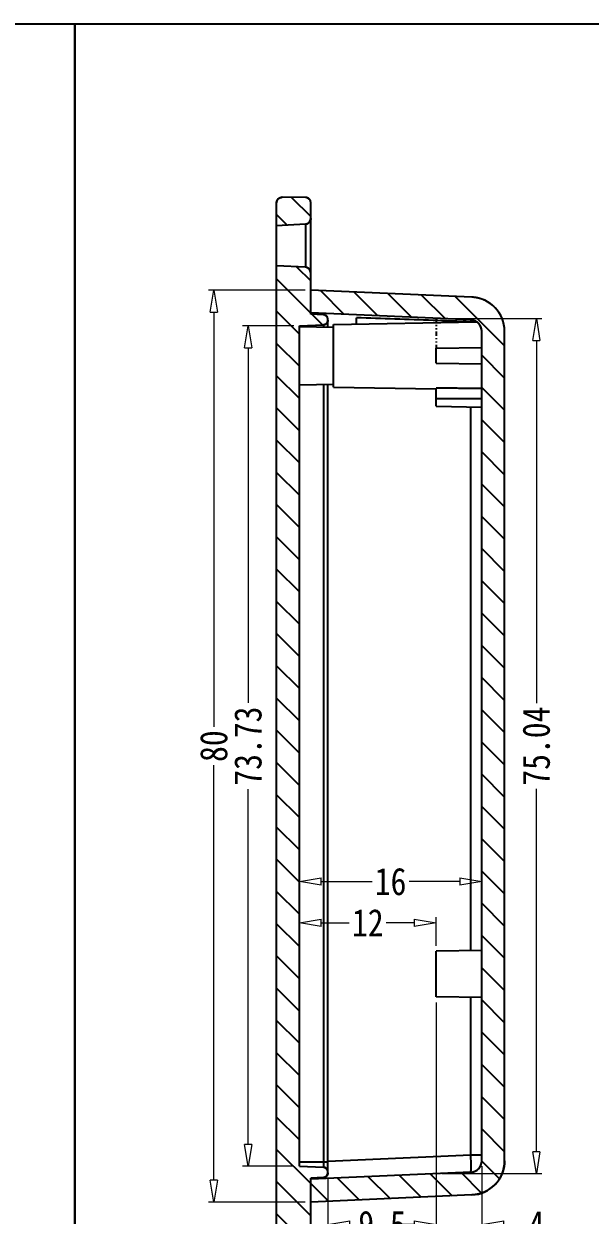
# Model space of a CAD drawing. Header units: millimetres. Extents: x 1786 to 6157, y -3574 to -1928.
# Drawn here: x 5928 to 5977.6, y -3364.9 to -3260.3 of the extents above; entities that cross this region are included whole.
import ezdxf

# ---------------------------------------------------------------- set-up
doc = ezdxf.new("R2010")
doc.units = ezdxf.units.MM
doc.linetypes.add('DIVIDE', pattern=[31.75, 12.7, -6.35, 0, -6.35, 0, -6.35])
doc.layers.add('dim', color=3, linetype='Continuous', lineweight=9)
doc.styles.add('FFS', font='SIMFANG.TTF', dxfattribs={"width": 0.85})
doc.dimstyles.new('YanXiu', dxfattribs={"dimtxt": 2.5, "dimasz": 2.2, "dimexe": 1, "dimexo": 0.6, "dimgap": 0.66, "dimtad": 0, "dimzin": 9, "dimdsep": 46, "dimtxsty": 'FFS', "dimblk": 'CLOSEDBLANK', "dimcen": 0, "dimclrd": 256, "dimclre": 131, "dimclrt": 42, "dimazin": 0, "dimtfac": 1, "dimtofl": 0, "dimtmove": 0, "dimatfit": 3, "dimldrblk": 'CLOSEDBLANK', "dimfxl": 0, "dimlwd": 5, "dimlwe": 5, "dimarcsym": 0})
pattern_1 = [(135, (501.9926, -442.396), (-1.4142136, -1.4142136), [])]

# ---------------------------------------------------------------- blocks, each defined once
blk = doc.blocks.new('_ClosedBlank')
at = {"color": 0, "linetype": 'ByBlock', "lineweight": -2}
for p, q in [((-1, 0.167), (0, 0)), ((-1, 0.167), (-1, -0.167)), ((0, 0), (-1, -0.167))]:
    blk.add_line(p, q, dxfattribs=at)
blk = doc.blocks.new('*D110')
at = {"layer": 'Defpoints', "color": 0}
for p in [(5727.98, -3286.84), (5723.48, -3360.57), (5727.98, -3360.57)]:
    blk.add_point(p, dxfattribs=at)
at = {"layer": 'dim', "color": 131, "lineweight": 5}
for p, q in [((5727.5, -3286.84), (5723, -3286.84)), ((5727.5, -3360.57), (5723, -3360.57))]:
    blk.add_line(p, q, dxfattribs=at)
at = {"layer": 'dim', "lineweight": 5}
for p, q in [((5723.48, -3288.76), (5723.48, -3319.92)), ((5723.48, -3358.65), (5723.48, -3327.49))]:
    blk.add_line(p, q, dxfattribs=at)
at = {"layer": 'dim', "lineweight": 5, "xscale": 1.92, "yscale": 1.92, "zscale": 1.92}
for p, rotation in [((5723.48, -3286.84), 90), ((5723.48, -3360.57), 270)]:
    blk.add_blockref('_ClosedBlank', p, dxfattribs=dict(at, rotation=rotation))
at = {"layer": 'dim', "color": 42, "insert": (5723.48, -3323.71), "char_height": 2.4, "attachment_point": 5, "rotation": 90, "style": 'FFS'}
blk.add_mtext('73.73', dxfattribs=at)
blk = doc.blocks.new('*D111')
at = {"layer": 'Defpoints', "color": 0}
for p in [(5728.98, -3283.71), (5720.48, -3363.71), (5728.98, -3363.71)]:
    blk.add_point(p, dxfattribs=at)
at = {"layer": 'dim', "color": 131, "lineweight": 5}
for p, q in [((5728.5, -3283.71), (5720, -3283.71)), ((5728.5, -3363.71), (5720, -3363.71))]:
    blk.add_line(p, q, dxfattribs=at)
at = {"layer": 'dim', "lineweight": 5}
for p, q in [((5720.48, -3285.63), (5720.48, -3322.02)), ((5720.48, -3361.79), (5720.48, -3325.39))]:
    blk.add_line(p, q, dxfattribs=at)
at = {"layer": 'dim', "lineweight": 5, "xscale": 1.92, "yscale": 1.92, "zscale": 1.92}
for p, rotation in [((5720.48, -3283.71), 90), ((5720.48, -3363.71), 270)]:
    blk.add_blockref('_ClosedBlank', p, dxfattribs=dict(at, rotation=rotation))
at = {"layer": 'dim', "color": 42, "insert": (5720.48, -3323.71), "char_height": 2.4, "attachment_point": 5, "rotation": 90, "style": 'FFS'}
blk.add_mtext('80', dxfattribs=at)
blk = doc.blocks.new('*D112')
at = {"layer": 'Defpoints', "color": 0}
for p in [(5727.98, -3339.2), (5727.98, -3340.47, 0), (5739.98, -3341.71, 0)]:
    blk.add_point(p, dxfattribs=at)
at = {"layer": 'dim', "color": 131, "lineweight": 5}
for p, q in [((5727.98, -3339.99), (5727.98, -3338.72)), ((5739.98, -3341.23), (5739.98, -3338.72))]:
    blk.add_line(p, q, dxfattribs=at)
at = {"layer": 'dim', "lineweight": 5}
for p, q in [((5729.9, -3339.2), (5732.36, -3339.2)), ((5738.06, -3339.2), (5735.6, -3339.2))]:
    blk.add_line(p, q, dxfattribs=at)
at = {"layer": 'dim', "lineweight": 5, "xscale": 1.92, "yscale": 1.92, "zscale": 1.92, "rotation": 180}
blk.add_blockref('_ClosedBlank', (5727.98, -3339.2), dxfattribs=at)
at = {"layer": 'dim', "lineweight": 5, "xscale": 1.92, "yscale": 1.92, "zscale": 1.92}
blk.add_blockref('_ClosedBlank', (5739.98, -3339.2), dxfattribs=at)
at = {"layer": 'dim', "color": 42, "insert": (5733.98, -3339.2), "char_height": 2.4, "attachment_point": 5, "style": 'FFS'}
blk.add_mtext('12', dxfattribs=at)
blk = doc.blocks.new('*D113')
at = {"layer": 'Defpoints', "color": 0}
for p in [(5727.98, -3335.6), (5727.98, -3337.64, 0), (5743.98, -3339.5, 0)]:
    blk.add_point(p, dxfattribs=at)
at = {"layer": 'dim', "color": 131, "lineweight": 5}
for p, q in [((5727.98, -3337.16), (5727.98, -3335.12)), ((5743.98, -3339.02), (5743.98, -3335.12))]:
    blk.add_line(p, q, dxfattribs=at)
at = {"layer": 'dim', "lineweight": 5}
for p, q in [((5729.9, -3335.6), (5734.36, -3335.6)), ((5742.06, -3335.6), (5737.6, -3335.6))]:
    blk.add_line(p, q, dxfattribs=at)
at = {"layer": 'dim', "lineweight": 5, "xscale": 1.92, "yscale": 1.92, "zscale": 1.92, "rotation": 180}
blk.add_blockref('_ClosedBlank', (5727.98, -3335.6), dxfattribs=at)
at = {"layer": 'dim', "lineweight": 5, "xscale": 1.92, "yscale": 1.92, "zscale": 1.92}
blk.add_blockref('_ClosedBlank', (5743.98, -3335.6), dxfattribs=at)
at = {"layer": 'dim', "color": 42, "insert": (5735.98, -3335.6), "char_height": 2.4, "attachment_point": 5, "style": 'FFS'}
blk.add_mtext('16', dxfattribs=at)
blk = doc.blocks.new('*D114')
at = {"layer": 'Defpoints', "color": 0}
for p in [(5739.98, -3345.71), (5743.98, -3360.09), (5739.98, -3365.69)]:
    blk.add_point(p, dxfattribs=at)
at = {"layer": 'dim', "color": 131, "lineweight": 5}
for p, q in [((5739.98, -3346.19), (5739.98, -3366.17)), ((5743.98, -3360.57), (5743.98, -3366.17))]:
    blk.add_line(p, q, dxfattribs=at)
at = {"layer": 'dim', "lineweight": 5}
for p, q in [((5738.06, -3365.69), (5736.14, -3365.69)), ((5745.9, -3365.69), (5747.82, -3365.69))]:
    blk.add_line(p, q, dxfattribs=at)
at = {"layer": 'dim', "lineweight": 5, "xscale": 1.92, "yscale": 1.92, "zscale": 1.92}
blk.add_blockref('_ClosedBlank', (5739.98, -3365.69), dxfattribs=at)
at = {"layer": 'dim', "lineweight": 5, "xscale": 1.92, "yscale": 1.92, "zscale": 1.92, "rotation": 180}
blk.add_blockref('_ClosedBlank', (5743.98, -3365.69), dxfattribs=at)
at = {"layer": 'dim', "color": 42, "insert": (5748.77, -3365.69), "char_height": 2.4, "attachment_point": 5, "style": 'FFS'}
blk.add_mtext('4', dxfattribs=at)
blk = doc.blocks.new('*D115')
at = {"layer": 'Defpoints', "color": 0}
for p in [(5739.98, -3286.19), (5748.76, -3286.19), (5739.98, -3361.22)]:
    blk.add_point(p, dxfattribs=at)
at = {"layer": 'dim', "color": 131, "lineweight": 5}
for p, q in [((5740.46, -3286.19), (5749.24, -3286.19)), ((5740.46, -3361.22), (5749.24, -3361.22))]:
    blk.add_line(p, q, dxfattribs=at)
at = {"layer": 'dim', "lineweight": 5}
for p, q in [((5748.76, -3288.11), (5748.76, -3319.95)), ((5748.76, -3359.3), (5748.76, -3327.47))]:
    blk.add_line(p, q, dxfattribs=at)
at = {"layer": 'dim', "lineweight": 5, "xscale": 1.92, "yscale": 1.92, "zscale": 1.92}
for p, rotation in [((5748.76, -3286.19), 90), ((5748.76, -3361.22), 270)]:
    blk.add_blockref('_ClosedBlank', p, dxfattribs=dict(at, rotation=rotation))
at = {"layer": 'dim', "color": 42, "insert": (5748.76, -3323.71), "char_height": 2.4, "attachment_point": 5, "rotation": 90, "style": 'FFS'}
blk.add_mtext('75.04', dxfattribs=at)
blk = doc.blocks.new('*D116')
at = {"layer": 'Defpoints', "color": 0}
for p in [(5739.98, -3350.85, 0), (5730.48, -3361.16), (5730.48, -3365.69)]:
    blk.add_point(p, dxfattribs=at)
at = {"layer": 'dim', "color": 131, "lineweight": 5}
for p, q in [((5739.98, -3351.33), (5739.98, -3366.17)), ((5730.48, -3361.64), (5730.48, -3366.17))]:
    blk.add_line(p, q, dxfattribs=at)
at = {"layer": 'dim', "lineweight": 5}
for p, q in [((5732.4, -3365.69), (5732.88, -3365.69)), ((5738.06, -3365.69), (5737.57, -3365.69))]:
    blk.add_line(p, q, dxfattribs=at)
at = {"layer": 'dim', "lineweight": 5, "xscale": 1.92, "yscale": 1.92, "zscale": 1.92, "rotation": 180}
blk.add_blockref('_ClosedBlank', (5730.48, -3365.69), dxfattribs=at)
at = {"layer": 'dim', "lineweight": 5, "xscale": 1.92, "yscale": 1.92, "zscale": 1.92}
blk.add_blockref('_ClosedBlank', (5739.98, -3365.69), dxfattribs=at)
at = {"layer": 'dim', "color": 42, "insert": (5735.23, -3365.69), "char_height": 2.4, "attachment_point": 5, "style": 'FFS'}
blk.add_mtext('9.5', dxfattribs=at)
blk = doc.blocks.new('*u118')
at = {"linetype": 'Continuous'}
h = blk.add_hatch(dxfattribs=at)
h.set_pattern_fill('DEFAULT__1', color=40, scale=2, angle=135, style=0, pattern_type=0)
h.set_pattern_definition(pattern_1)
edge = h.paths.add_edge_path()
edge.add_line((-91.404, 45.699), (-91.404, 47.1))
edge.add_spline(control_points=[(-91.404, 45.699), (-91.404, 45.438), (-91.588, 45.252), (-91.85, 45.249)], knot_values=[0, 0, 0, 0, 1, 1, 1, 1], weights=[1, 0.8067903, 0.8067903, 1], degree=3, periodic=0)
edge.add_line((-91.85, 45.249), (-93.899, 45.231))
edge.add_spline(control_points=[(-94.404, 45.731), (-94.404, 45.436), (-94.194, 45.229), (-93.899, 45.231)], knot_values=[0, 0, 0, 0, 1, 1, 1, 1], weights=[1, 0.8026765, 0.8026765, 1], degree=3, periodic=0)
edge.add_line((-94.404, 45.731), (-94.404, 47.731))
edge.add_line((-91.877, 47.599), (-94.404, 47.731))
edge.add_spline(control_points=[(-91.404, 47.1), (-91.404, 47.381), (-91.597, 47.584), (-91.877, 47.599)], knot_values=[0, 0, 0, 0, 1, 1, 1, 1], weights=[1, 0.8169162, 0.8169162, 1], degree=3, periodic=0)
edge = h.paths.add_edge_path()
edge.add_line((-91.404, 51.863), (-91.404, 55.483))
edge.add_spline(control_points=[(-91.404, 51.863), (-91.404, 51.582), (-91.597, 51.379), (-91.877, 51.364)], knot_values=[0, 0, 0, 0, 1, 1, 1, 1], weights=[1, 0.8169162, 0.8169162, 1], degree=3, periodic=0)
edge.add_line((-91.877, 51.364), (-94.404, 51.231))
edge.add_line((-94.404, 51.231), (-94.404, 135.531))
edge.add_line((-91.877, 135.399), (-94.404, 135.531))
edge.add_spline(control_points=[(-91.404, 134.9), (-91.404, 135.181), (-91.597, 135.384), (-91.877, 135.399)], knot_values=[0, 0, 0, 0, 1, 1, 1, 1], weights=[1, 0.8169162, 0.8169162, 1], degree=3, periodic=0)
edge.add_line((-91.404, 131.279), (-91.404, 134.9))
edge.add_line((-90.286, 131.231), (-91.404, 131.279))
edge.add_spline(control_points=[(-89.904, 130.831), (-89.904, 131.057), (-90.06, 131.221), (-90.286, 131.231)], knot_values=[0, 0, 0, 0, 1, 1, 1, 1], weights=[1, 0.8149093, 0.8149093, 1], degree=3, periodic=0)
edge.add_line((-89.904, 130.739), (-89.904, 130.831))
edge.add_spline(control_points=[(-89.904, 130.739), (-89.904, 130.512), (-90.06, 130.349), (-90.286, 130.339)], knot_values=[0, 0, 0, 0, 1, 1, 1, 1], weights=[1, 0.8149093, 0.8149093, 1], degree=3, periodic=0)
edge.add_line((-92.404, 130.247), (-90.286, 130.339))
edge.add_line((-92.404, 56.516), (-92.404, 130.247))
edge.add_line((-92.404, 56.516), (-90.286, 56.424))
edge.add_spline(control_points=[(-89.904, 56.024), (-89.904, 56.251), (-90.06, 56.414), (-90.286, 56.424)], knot_values=[0, 0, 0, 0, 1, 1, 1, 1], weights=[1, 0.8149093, 0.8149093, 1], degree=3, periodic=0)
edge.add_line((-89.904, 55.932), (-89.904, 56.024))
edge.add_spline(control_points=[(-89.904, 55.932), (-89.904, 55.706), (-90.06, 55.542), (-90.286, 55.532)], knot_values=[0, 0, 0, 0, 1, 1, 1, 1], weights=[1, 0.8149093, 0.8149093, 1], degree=3, periodic=0)
edge.add_line((-90.286, 55.532), (-91.404, 55.483))
edge = h.paths.add_edge_path()
edge.add_line((-91.404, 139.663), (-91.404, 141.064))
edge.add_spline(control_points=[(-91.404, 139.663), (-91.404, 139.382), (-91.597, 139.179), (-91.877, 139.164)], knot_values=[0, 0, 0, 0, 1, 1, 1, 1], weights=[1, 0.8169162, 0.8169162, 1], degree=3, periodic=0)
edge.add_line((-91.877, 139.164), (-94.404, 139.031))
edge.add_line((-94.404, 139.031), (-94.404, 141.031))
edge.add_spline(control_points=[(-94.404, 141.031), (-94.404, 141.326), (-94.194, 141.534), (-93.899, 141.531)], knot_values=[0, 0, 0, 0, 1, 1, 1, 1], weights=[1, 0.8026765, 0.8026765, 1], degree=3, periodic=0)
edge.add_line((-91.85, 141.514), (-93.899, 141.531))
edge.add_spline(control_points=[(-91.404, 141.064), (-91.404, 141.325), (-91.588, 141.511), (-91.85, 141.514)], knot_values=[0, 0, 0, 0, 1, 1, 1, 1], weights=[1, 0.8067903, 0.8067903, 1], degree=3, periodic=0)
h = blk.add_hatch(dxfattribs=at)
h.set_pattern_fill('DEFAULT__2', color=40, scale=2, angle=135, style=0, pattern_type=0)
h.set_pattern_definition(pattern_1)
edge = h.paths.add_edge_path()
edge.add_line((-91.404, 53.381), (-91.404, 55.383))
edge.add_line((-77.36, 55.996), (-91.404, 55.383))
edge.add_spline(control_points=[(-77.36, 55.996), (-76.795, 56.021), (-76.404, 56.43), (-76.404, 56.996)], knot_values=[0, 0, 0, 0, 1, 1, 1, 1], weights=[1, 0.8149093, 0.8149093, 1], degree=3, periodic=0)
edge.add_line((-76.404, 56.996), (-76.404, 129.767))
edge.add_spline(control_points=[(-76.404, 129.767), (-76.404, 130.333), (-76.795, 130.742), (-77.36, 130.766)], knot_values=[0, 0, 0, 0, 1, 1, 1, 1], weights=[1, 0.8149093, 0.8149093, 1], degree=3, periodic=0)
edge.add_line((-77.36, 130.766), (-91.404, 131.38))
edge.add_line((-91.404, 131.38), (-91.404, 133.381))
edge.add_line((-77.273, 132.764), (-91.404, 133.381))
edge.add_spline(control_points=[(-74.404, 129.767), (-74.404, 131.464), (-75.577, 132.69), (-77.273, 132.764)], knot_values=[0, 0, 0, 0, 1, 1, 1, 1], weights=[1, 0.8149093, 0.8149093, 1], degree=3, periodic=0)
edge.add_line((-74.404, 56.996), (-74.404, 129.767))
edge.add_spline(control_points=[(-74.404, 56.996), (-74.404, 55.298), (-75.577, 54.072), (-77.273, 53.998)], knot_values=[0, 0, 0, 0, 1, 1, 1, 1], weights=[1, 0.8149093, 0.8149093, 1], degree=3, periodic=0)
edge.add_line((-77.273, 53.998), (-91.404, 53.381))
at = {"color": 7, "linetype": 'Continuous'}
for p, q in [((-91.85, 141.514), (-93.899, 141.531)), ((-91.85, 141.514), (-93.899, 141.531)), ((-94.404, 45.731), (-94.404, 141.031)), ((-94.404, 139.031), (-94.404, 141.031)), ((-91.404, 131.279), (-91.404, 141.064)), ((-91.404, 139.663), (-91.404, 141.064)), ((-91.877, 139.164), (-94.404, 139.031)), ((-91.877, 139.164), (-94.404, 139.031)), ((-91.877, 139.164), (-91.877, 135.399)), ((-91.877, 135.399), (-94.404, 135.531)), ((-91.877, 135.399), (-94.404, 135.531)), ((-94.404, 51.231), (-94.404, 135.531)), ((-91.404, 131.279), (-91.404, 134.9)), ((-77.273, 132.764), (-91.404, 133.381)), ((-77.273, 132.764), (-91.404, 133.381)), ((-91.404, 131.38), (-91.404, 133.381)), ((-77.36, 130.766), (-91.404, 131.38)), ((-77.36, 130.766), (-91.404, 131.38)), ((-90.286, 131.231), (-91.404, 131.279)), ((-90.286, 131.231), (-91.404, 131.279)), ((-89.904, 130.14), (-89.904, 130.831)), ((-89.904, 130.739), (-89.904, 130.831)), ((-87.404, 130.416), (-87.404, 130.961)), ((-92.404, 130.247), (-90.286, 130.339)), ((-92.404, 130.247), (-90.286, 130.339)), ((-92.404, 56.516), (-92.404, 130.247)), ((-92.404, 56.516), (-92.404, 130.247)), ((-92.404, 130.184), (-89.404, 130.131)), ((-90.286, 130.339), (-90.286, 130.147)), ((-89.404, 130.381), (-76.867, 130.6)), ((-89.404, 124.881), (-89.404, 130.381)), ((-77.345, 130.612), (-77.365, 130.613)), ((-76.404, 56.996), (-76.404, 129.767)), ((-76.404, 56.996), (-76.404, 129.767)), ((-74.404, 56.996), (-74.404, 129.767)), ((-74.404, 56.996), (-74.404, 129.767)), ((-80.404, 128.281), (-76.404, 128.351)), ((-80.404, 126.981), (-80.404, 128.281)), ((-80.404, 126.981), (-76.404, 126.912)), ((-92.404, 125.079), (-89.404, 125.131)), ((-90.286, 125.116), (-90.286, 56.424)), ((-89.904, 56.113), (-89.904, 125.123)), ((-89.404, 124.881), (-80.404, 124.724)), ((-80.404, 123.201), (-80.404, 124.798)), ((-76.404, 123.851), (-80.404, 123.851)), ((-80.404, 123.201), (-76.404, 123.131)), ((-77.36, 75.435), (-77.36, 123.148)), ((-76.404, 75.451), (-80.404, 75.381)), ((-80.404, 71.381), (-80.404, 75.381)), ((-76.404, 71.312), (-80.404, 71.381)), ((-77.36, 57.495), (-77.36, 71.328)), ((-77.36, 57.495), (-89.906, 56.947)), ((-76.404, 57.495), (-77.36, 57.495)), ((-89.904, 56.882), (-92.404, 56.882)), ((-92.404, 56.516), (-90.286, 56.424)), ((-92.404, 56.516), (-90.286, 56.424)), ((-77.36, 55.996), (-91.404, 55.383)), ((-77.36, 55.996), (-91.404, 55.383)), ((-90.286, 55.532), (-91.404, 55.483)), ((-90.286, 55.532), (-91.404, 55.483)), ((-91.404, 45.699), (-91.404, 55.483)), ((-91.404, 51.863), (-91.404, 55.483)), ((-89.904, 55.932), (-89.904, 56.024)), ((-89.904, 55.932), (-89.904, 56.024)), ((-91.404, 53.381), (-91.404, 55.383)), ((-77.273, 53.998), (-91.404, 53.381)), ((-77.273, 53.998), (-91.404, 53.381))]:
    blk.add_line(p, q, dxfattribs=at)
at = {"color": 2, "linetype": 'DIVIDE', "ltscale": 0.03}
blk.add_line((-80.404, 130.899), (-80.404, 128.281), dxfattribs=at)
at = {"color": 7, "linetype": 'Continuous'}
for centre, radius, start, end in [((-93.904, 141.031), 0.5, 89.5, 180), ((-91.854, 141.064), 0.45, 0, 89.5), ((-91.904, 139.663), 0.5, 273, 0), ((-91.904, 134.9), 0.5, 0, 87), ((-77.404, 129.767), 3, 0, 87.5), ((-90.304, 130.831), 0.4, 0, 87.5), ((-90.304, 130.739), 0.4, 272.5, 0), ((-77.404, 129.767), 1, 0, 87.5), ((-77.391, 129.299), 1.314, 81.56809, 87.98352), ((-77.404, 56.996), 1, 272.5, 0), ((-77.404, 56.996), 3, 272.5, 0), ((-90.304, 56.024), 0.4, 0, 87.5), ((-90.304, 55.932), 0.4, 272.5, 0)]:
    blk.add_arc(centre, radius, start, end, dxfattribs=at)
for points, start_tangent, end_tangent in [([(-94.404, 141.031), (-94.404, 141.037), (-94.403, 141.043), (-94.403, 141.048), (-94.403, 141.054), (-94.403, 141.059), (-94.402, 141.065), (-94.402, 141.071), (-94.401, 141.077), (-94.401, 141.082), (-94.4, 141.088), (-94.4, 141.094), (-94.399, 141.1), (-94.398, 141.105), (-94.397, 141.111), (-94.396, 141.117), (-94.395, 141.123), (-94.394, 141.129), (-94.393, 141.135), (-94.392, 141.14), (-94.39, 141.146), (-94.389, 141.152), (-94.387, 141.158), (-94.386, 141.164), (-94.384, 141.17), (-94.382, 141.176), (-94.381, 141.181), (-94.379, 141.187), (-94.377, 141.193), (-94.375, 141.199), (-94.373, 141.205), (-94.37, 141.211), (-94.368, 141.216), (-94.366, 141.222), (-94.363, 141.228), (-94.361, 141.234), (-94.358, 141.239), (-94.356, 141.245), (-94.353, 141.251), (-94.35, 141.257), (-94.347, 141.262), (-94.344, 141.268), (-94.341, 141.273), (-94.338, 141.279), (-94.335, 141.285), (-94.331, 141.29), (-94.328, 141.295), (-94.325, 141.301), (-94.321, 141.306), (-94.318, 141.312), (-94.314, 141.317), (-94.31, 141.322), (-94.306, 141.328), (-94.303, 141.333), (-94.299, 141.338), (-94.295, 141.343), (-94.291, 141.348), (-94.286, 141.353), (-94.282, 141.358), (-94.278, 141.363), (-94.274, 141.368), (-94.269, 141.372), (-94.265, 141.377), (-94.26, 141.382), (-94.256, 141.387), (-94.251, 141.391), (-94.246, 141.396), (-94.241, 141.4), (-94.237, 141.404), (-94.232, 141.409), (-94.227, 141.413), (-94.222, 141.417), (-94.217, 141.421), (-94.212, 141.425), (-94.207, 141.429), (-94.201, 141.433), (-94.196, 141.437), (-94.191, 141.441), (-94.186, 141.444), (-94.18, 141.448), (-94.175, 141.451), (-94.169, 141.455), (-94.164, 141.458), (-94.158, 141.462), (-94.153, 141.465), (-94.147, 141.468), (-94.142, 141.471), (-94.136, 141.474), (-94.13, 141.477), (-94.125, 141.48), (-94.119, 141.483), (-94.113, 141.485), (-94.108, 141.488), (-94.102, 141.49), (-94.096, 141.493), (-94.09, 141.495), (-94.084, 141.498), (-94.079, 141.5), (-94.073, 141.502), (-94.067, 141.504), (-94.061, 141.506), (-94.055, 141.508), (-94.049, 141.51), (-94.043, 141.511), (-94.038, 141.513), (-94.032, 141.515), (-94.026, 141.516), (-94.02, 141.518), (-94.014, 141.519), (-94.008, 141.52), (-94.002, 141.522), (-93.996, 141.523), (-93.991, 141.524), (-93.985, 141.525), (-93.979, 141.526), (-93.973, 141.527), (-93.967, 141.527), (-93.962, 141.528), (-93.956, 141.529), (-93.95, 141.529), (-93.944, 141.53), (-93.939, 141.53), (-93.933, 141.531), (-93.927, 141.531), (-93.922, 141.531), (-93.916, 141.531), (-93.91, 141.531), (-93.905, 141.531), (-93.899, 141.531)], (0, 1), (0.9999619, -0.0087265)), ([(-91.404, 141.064), (-91.404, 141.068), (-91.404, 141.073), (-91.404, 141.078), (-91.404, 141.083), (-91.404, 141.089), (-91.405, 141.094), (-91.405, 141.099), (-91.405, 141.104), (-91.406, 141.109), (-91.406, 141.114), (-91.407, 141.119), (-91.408, 141.124), (-91.408, 141.129), (-91.409, 141.135), (-91.41, 141.14), (-91.411, 141.145), (-91.412, 141.15), (-91.413, 141.155), (-91.414, 141.161), (-91.415, 141.166), (-91.417, 141.171), (-91.418, 141.176), (-91.419, 141.182), (-91.421, 141.187), (-91.422, 141.192), (-91.424, 141.197), (-91.426, 141.202), (-91.427, 141.208), (-91.429, 141.213), (-91.431, 141.218), (-91.433, 141.223), (-91.435, 141.228), (-91.437, 141.234), (-91.439, 141.239), (-91.441, 141.244), (-91.444, 141.249), (-91.446, 141.254), (-91.448, 141.259), (-91.451, 141.264), (-91.453, 141.269), (-91.456, 141.274), (-91.459, 141.279), (-91.461, 141.284), (-91.464, 141.289), (-91.467, 141.294), (-91.47, 141.299), (-91.473, 141.304), (-91.476, 141.309), (-91.479, 141.313), (-91.482, 141.318), (-91.486, 141.323), (-91.489, 141.328), (-91.493, 141.332), (-91.496, 141.337), (-91.5, 141.341), (-91.503, 141.346), (-91.507, 141.35), (-91.51, 141.355), (-91.514, 141.359), (-91.518, 141.363), (-91.522, 141.368), (-91.526, 141.372), (-91.53, 141.376), (-91.534, 141.38), (-91.538, 141.384), (-91.542, 141.388), (-91.546, 141.392), (-91.551, 141.396), (-91.555, 141.4), (-91.559, 141.404), (-91.564, 141.408), (-91.568, 141.411), (-91.573, 141.415), (-91.577, 141.419), (-91.582, 141.422), (-91.586, 141.426), (-91.591, 141.429), (-91.596, 141.432), (-91.6, 141.436), (-91.605, 141.439), (-91.61, 141.442), (-91.615, 141.445), (-91.62, 141.448), (-91.625, 141.451), (-91.629, 141.454), (-91.634, 141.457), (-91.639, 141.459), (-91.644, 141.462), (-91.649, 141.465), (-91.654, 141.467), (-91.659, 141.47), (-91.665, 141.472), (-91.67, 141.474), (-91.675, 141.476), (-91.68, 141.479), (-91.685, 141.481), (-91.69, 141.483), (-91.695, 141.485), (-91.701, 141.487), (-91.706, 141.489), (-91.711, 141.49), (-91.716, 141.492), (-91.721, 141.494), (-91.727, 141.495), (-91.732, 141.497), (-91.737, 141.498), (-91.742, 141.5), (-91.747, 141.501), (-91.753, 141.502), (-91.758, 141.503), (-91.763, 141.504), (-91.768, 141.505), (-91.773, 141.506), (-91.779, 141.507), (-91.784, 141.508), (-91.789, 141.509), (-91.794, 141.51), (-91.799, 141.51), (-91.804, 141.511), (-91.809, 141.511), (-91.814, 141.512), (-91.82, 141.512), (-91.825, 141.513), (-91.83, 141.513), (-91.835, 141.513), (-91.84, 141.513), (-91.845, 141.513), (-91.85, 141.514)], (0, 1), (-0.9999619, 0.0087265)), ([(-91.404, 139.663), (-91.404, 139.658), (-91.404, 139.652), (-91.404, 139.647), (-91.404, 139.641), (-91.404, 139.636), (-91.405, 139.63), (-91.405, 139.625), (-91.405, 139.619), (-91.406, 139.614), (-91.407, 139.608), (-91.407, 139.603), (-91.408, 139.597), (-91.409, 139.592), (-91.41, 139.586), (-91.41, 139.58), (-91.411, 139.575), (-91.412, 139.569), (-91.414, 139.563), (-91.415, 139.558), (-91.416, 139.552), (-91.417, 139.546), (-91.419, 139.541), (-91.42, 139.535), (-91.422, 139.53), (-91.423, 139.524), (-91.425, 139.518), (-91.427, 139.513), (-91.429, 139.507), (-91.43, 139.501), (-91.432, 139.496), (-91.434, 139.49), (-91.437, 139.484), (-91.439, 139.479), (-91.441, 139.473), (-91.443, 139.468), (-91.446, 139.462), (-91.448, 139.457), (-91.451, 139.451), (-91.453, 139.446), (-91.456, 139.44), (-91.459, 139.435), (-91.462, 139.429), (-91.464, 139.424), (-91.467, 139.419), (-91.47, 139.413), (-91.474, 139.408), (-91.477, 139.403), (-91.48, 139.397), (-91.483, 139.392), (-91.487, 139.387), (-91.49, 139.382), (-91.494, 139.377), (-91.497, 139.372), (-91.501, 139.367), (-91.505, 139.362), (-91.508, 139.357), (-91.512, 139.352), (-91.516, 139.347), (-91.52, 139.342), (-91.524, 139.337), (-91.528, 139.333), (-91.532, 139.328), (-91.537, 139.323), (-91.541, 139.319), (-91.545, 139.314), (-91.55, 139.31), (-91.554, 139.306), (-91.558, 139.301), (-91.563, 139.297), (-91.568, 139.293), (-91.572, 139.289), (-91.577, 139.285), (-91.582, 139.281), (-91.586, 139.277), (-91.591, 139.273), (-91.596, 139.269), (-91.601, 139.265), (-91.606, 139.261), (-91.611, 139.258), (-91.616, 139.254), (-91.621, 139.251), (-91.626, 139.247), (-91.631, 139.244), (-91.636, 139.24), (-91.642, 139.237), (-91.647, 139.234), (-91.652, 139.231), (-91.657, 139.228), (-91.663, 139.225), (-91.668, 139.222), (-91.674, 139.219), (-91.679, 139.216), (-91.684, 139.214), (-91.69, 139.211), (-91.695, 139.209), (-91.701, 139.206), (-91.706, 139.204), (-91.712, 139.201), (-91.717, 139.199), (-91.723, 139.197), (-91.728, 139.195), (-91.734, 139.193), (-91.739, 139.191), (-91.745, 139.189), (-91.75, 139.187), (-91.756, 139.185), (-91.762, 139.184), (-91.767, 139.182), (-91.773, 139.181), (-91.778, 139.179), (-91.784, 139.178), (-91.79, 139.176), (-91.795, 139.175), (-91.801, 139.174), (-91.806, 139.173), (-91.812, 139.172), (-91.817, 139.171), (-91.823, 139.17), (-91.828, 139.169), (-91.834, 139.168), (-91.839, 139.167), (-91.845, 139.167), (-91.85, 139.166), (-91.856, 139.165), (-91.861, 139.165), (-91.867, 139.164), (-91.872, 139.164), (-91.877, 139.164)], (0, -1), (-0.9986295, -0.052336)), ([(-91.404, 134.9), (-91.404, 134.905), (-91.404, 134.911), (-91.404, 134.916), (-91.404, 134.921), (-91.404, 134.927), (-91.405, 134.932), (-91.405, 134.938), (-91.405, 134.943), (-91.406, 134.949), (-91.407, 134.955), (-91.407, 134.96), (-91.408, 134.966), (-91.409, 134.971), (-91.41, 134.977), (-91.41, 134.982), (-91.411, 134.988), (-91.412, 134.994), (-91.414, 134.999), (-91.415, 135.005), (-91.416, 135.011), (-91.417, 135.016), (-91.419, 135.022), (-91.42, 135.028), (-91.422, 135.033), (-91.423, 135.039), (-91.425, 135.045), (-91.427, 135.05), (-91.429, 135.056), (-91.43, 135.062), (-91.432, 135.067), (-91.434, 135.073), (-91.437, 135.078), (-91.439, 135.084), (-91.441, 135.09), (-91.443, 135.095), (-91.446, 135.101), (-91.448, 135.106), (-91.451, 135.112), (-91.453, 135.117), (-91.456, 135.123), (-91.459, 135.128), (-91.462, 135.134), (-91.464, 135.139), (-91.467, 135.144), (-91.47, 135.15), (-91.474, 135.155), (-91.477, 135.16), (-91.48, 135.165), (-91.483, 135.171), (-91.487, 135.176), (-91.49, 135.181), (-91.494, 135.186), (-91.497, 135.191), (-91.501, 135.196), (-91.505, 135.201), (-91.508, 135.206), (-91.512, 135.211), (-91.516, 135.216), (-91.52, 135.221), (-91.524, 135.225), (-91.528, 135.23), (-91.532, 135.235), (-91.537, 135.239), (-91.541, 135.244), (-91.545, 135.248), (-91.55, 135.253), (-91.554, 135.257), (-91.558, 135.262), (-91.563, 135.266), (-91.568, 135.27), (-91.572, 135.274), (-91.577, 135.278), (-91.582, 135.282), (-91.586, 135.286), (-91.591, 135.29), (-91.596, 135.294), (-91.601, 135.298), (-91.606, 135.302), (-91.611, 135.305), (-91.616, 135.309), (-91.621, 135.312), (-91.626, 135.316), (-91.631, 135.319), (-91.636, 135.322), (-91.642, 135.326), (-91.647, 135.329), (-91.652, 135.332), (-91.657, 135.335), (-91.663, 135.338), (-91.668, 135.341), (-91.674, 135.344), (-91.679, 135.346), (-91.684, 135.349), (-91.69, 135.352), (-91.695, 135.354), (-91.701, 135.357), (-91.706, 135.359), (-91.712, 135.361), (-91.717, 135.364), (-91.723, 135.366), (-91.728, 135.368), (-91.734, 135.37), (-91.739, 135.372), (-91.745, 135.374), (-91.75, 135.376), (-91.756, 135.377), (-91.762, 135.379), (-91.767, 135.381), (-91.773, 135.382), (-91.778, 135.384), (-91.784, 135.385), (-91.79, 135.387), (-91.795, 135.388), (-91.801, 135.389), (-91.806, 135.39), (-91.812, 135.391), (-91.817, 135.392), (-91.823, 135.393), (-91.828, 135.394), (-91.834, 135.395), (-91.839, 135.396), (-91.845, 135.396), (-91.85, 135.397), (-91.856, 135.397), (-91.861, 135.398), (-91.867, 135.398), (-91.872, 135.399), (-91.877, 135.399)], (0, 1), (-0.9986295, 0.052336)), ([(-74.404, 129.767), (-74.404, 129.8), (-74.404, 129.832), (-74.405, 129.865), (-74.406, 129.898), (-74.408, 129.931), (-74.41, 129.964), (-74.412, 129.997), (-74.415, 130.031), (-74.418, 130.064), (-74.422, 130.098), (-74.426, 130.131), (-74.43, 130.165), (-74.435, 130.199), (-74.44, 130.232), (-74.445, 130.266), (-74.451, 130.3), (-74.458, 130.334), (-74.464, 130.368), (-74.472, 130.402), (-74.479, 130.436), (-74.487, 130.471), (-74.496, 130.505), (-74.504, 130.539), (-74.514, 130.573), (-74.523, 130.607), (-74.534, 130.641), (-74.544, 130.675), (-74.555, 130.709), (-74.567, 130.743), (-74.579, 130.777), (-74.591, 130.811), (-74.604, 130.845), (-74.617, 130.878), (-74.631, 130.912), (-74.645, 130.946), (-74.659, 130.979), (-74.674, 131.012), (-74.69, 131.046), (-74.705, 131.079), (-74.722, 131.112), (-74.738, 131.145), (-74.756, 131.177), (-74.773, 131.21), (-74.791, 131.242), (-74.81, 131.274), (-74.828, 131.306), (-74.848, 131.338), (-74.867, 131.37), (-74.887, 131.401), (-74.908, 131.432), (-74.929, 131.463), (-74.95, 131.494), (-74.972, 131.525), (-74.994, 131.555), (-75.017, 131.585), (-75.04, 131.614), (-75.063, 131.644), (-75.087, 131.673), (-75.111, 131.702), (-75.135, 131.731), (-75.16, 131.759), (-75.185, 131.787), (-75.211, 131.814), (-75.236, 131.842), (-75.263, 131.869), (-75.289, 131.896), (-75.316, 131.922), (-75.343, 131.948), (-75.371, 131.974), (-75.399, 131.999), (-75.427, 132.024), (-75.455, 132.048), (-75.484, 132.073), (-75.513, 132.096), (-75.542, 132.12), (-75.571, 132.143), (-75.601, 132.166), (-75.631, 132.188), (-75.661, 132.21), (-75.692, 132.231), (-75.723, 132.252), (-75.754, 132.273), (-75.785, 132.293), (-75.816, 132.313), (-75.848, 132.332), (-75.879, 132.351), (-75.911, 132.37), (-75.943, 132.388), (-75.976, 132.406), (-76.008, 132.423), (-76.04, 132.44), (-76.073, 132.456), (-76.106, 132.472), (-76.139, 132.488), (-76.172, 132.503), (-76.205, 132.517), (-76.238, 132.532), (-76.272, 132.546), (-76.305, 132.559), (-76.338, 132.572), (-76.372, 132.584), (-76.405, 132.596), (-76.439, 132.608), (-76.473, 132.619), (-76.506, 132.63), (-76.54, 132.64), (-76.574, 132.65), (-76.607, 132.66), (-76.641, 132.669), (-76.675, 132.677), (-76.709, 132.686), (-76.742, 132.694), (-76.776, 132.701), (-76.81, 132.708), (-76.843, 132.714), (-76.877, 132.721), (-76.91, 132.726), (-76.943, 132.732), (-76.977, 132.737), (-77.01, 132.741), (-77.043, 132.746), (-77.076, 132.749), (-77.109, 132.753), (-77.142, 132.756), (-77.175, 132.759), (-77.208, 132.761), (-77.24, 132.763), (-77.273, 132.764)], (0, 1), (-0.9990482, 0.0436194)), ([(-89.904, 130.831), (-89.904, 130.835), (-89.904, 130.84), (-89.904, 130.844), (-89.904, 130.848), (-89.904, 130.853), (-89.904, 130.857), (-89.905, 130.862), (-89.905, 130.866), (-89.906, 130.871), (-89.906, 130.875), (-89.906, 130.88), (-89.907, 130.884), (-89.908, 130.889), (-89.908, 130.893), (-89.909, 130.898), (-89.91, 130.902), (-89.911, 130.907), (-89.912, 130.911), (-89.913, 130.916), (-89.914, 130.92), (-89.915, 130.925), (-89.916, 130.929), (-89.917, 130.934), (-89.918, 130.938), (-89.92, 130.943), (-89.921, 130.948), (-89.922, 130.952), (-89.924, 130.957), (-89.925, 130.961), (-89.927, 130.966), (-89.929, 130.97), (-89.93, 130.975), (-89.932, 130.979), (-89.934, 130.984), (-89.936, 130.988), (-89.938, 130.993), (-89.94, 130.997), (-89.942, 131.001), (-89.944, 131.006), (-89.946, 131.01), (-89.948, 131.015), (-89.95, 131.019), (-89.953, 131.023), (-89.955, 131.028), (-89.958, 131.032), (-89.96, 131.036), (-89.963, 131.04), (-89.965, 131.045), (-89.968, 131.049), (-89.971, 131.053), (-89.974, 131.057), (-89.976, 131.061), (-89.979, 131.065), (-89.982, 131.069), (-89.985, 131.073), (-89.988, 131.077), (-89.991, 131.081), (-89.995, 131.085), (-89.998, 131.089), (-90.001, 131.093), (-90.004, 131.097), (-90.008, 131.1), (-90.011, 131.104), (-90.015, 131.108), (-90.018, 131.111), (-90.022, 131.115), (-90.025, 131.118), (-90.029, 131.122), (-90.032, 131.125), (-90.036, 131.129), (-90.04, 131.132), (-90.044, 131.135), (-90.048, 131.138), (-90.051, 131.142), (-90.055, 131.145), (-90.059, 131.148), (-90.063, 131.151), (-90.067, 131.154), (-90.071, 131.157), (-90.075, 131.16), (-90.079, 131.162), (-90.084, 131.165), (-90.088, 131.168), (-90.092, 131.17), (-90.096, 131.173), (-90.1, 131.176), (-90.105, 131.178), (-90.109, 131.18), (-90.113, 131.183), (-90.117, 131.185), (-90.122, 131.187), (-90.126, 131.19), (-90.131, 131.192), (-90.135, 131.194), (-90.139, 131.196), (-90.144, 131.198), (-90.148, 131.2), (-90.153, 131.201), (-90.157, 131.203), (-90.162, 131.205), (-90.166, 131.207), (-90.17, 131.208), (-90.175, 131.21), (-90.179, 131.211), (-90.184, 131.213), (-90.188, 131.214), (-90.193, 131.215), (-90.197, 131.217), (-90.202, 131.218), (-90.206, 131.219), (-90.211, 131.22), (-90.215, 131.221), (-90.22, 131.222), (-90.224, 131.223), (-90.229, 131.224), (-90.233, 131.225), (-90.238, 131.226), (-90.242, 131.226), (-90.247, 131.227), (-90.251, 131.228), (-90.255, 131.228), (-90.26, 131.229), (-90.264, 131.229), (-90.269, 131.229), (-90.273, 131.23), (-90.277, 131.23), (-90.282, 131.23), (-90.286, 131.231)], (0, 1), (-0.9990482, 0.0436194)), ([(-89.904, 130.739), (-89.904, 130.734), (-89.904, 130.73), (-89.904, 130.726), (-89.904, 130.721), (-89.904, 130.717), (-89.904, 130.712), (-89.905, 130.708), (-89.905, 130.703), (-89.906, 130.699), (-89.906, 130.695), (-89.906, 130.69), (-89.907, 130.686), (-89.908, 130.681), (-89.908, 130.677), (-89.909, 130.672), (-89.91, 130.668), (-89.911, 130.663), (-89.912, 130.658), (-89.913, 130.654), (-89.914, 130.649), (-89.915, 130.645), (-89.916, 130.64), (-89.917, 130.636), (-89.918, 130.631), (-89.92, 130.627), (-89.921, 130.622), (-89.922, 130.618), (-89.924, 130.613), (-89.925, 130.608), (-89.927, 130.604), (-89.929, 130.599), (-89.93, 130.595), (-89.932, 130.59), (-89.934, 130.586), (-89.936, 130.581), (-89.938, 130.577), (-89.94, 130.573), (-89.942, 130.568), (-89.944, 130.564), (-89.946, 130.559), (-89.948, 130.555), (-89.95, 130.551), (-89.953, 130.546), (-89.955, 130.542), (-89.958, 130.538), (-89.96, 130.533), (-89.963, 130.529), (-89.965, 130.525), (-89.968, 130.521), (-89.971, 130.517), (-89.974, 130.512), (-89.976, 130.508), (-89.979, 130.504), (-89.982, 130.5), (-89.985, 130.496), (-89.988, 130.492), (-89.991, 130.488), (-89.995, 130.484), (-89.998, 130.481), (-90.001, 130.477), (-90.004, 130.473), (-90.008, 130.469), (-90.011, 130.466), (-90.015, 130.462), (-90.018, 130.458), (-90.022, 130.455), (-90.025, 130.451), (-90.029, 130.448), (-90.032, 130.444), (-90.036, 130.441), (-90.04, 130.438), (-90.044, 130.434), (-90.048, 130.431), (-90.051, 130.428), (-90.055, 130.425), (-90.059, 130.422), (-90.063, 130.419), (-90.067, 130.416), (-90.071, 130.413), (-90.075, 130.41), (-90.079, 130.407), (-90.084, 130.405), (-90.088, 130.402), (-90.092, 130.399), (-90.096, 130.397), (-90.1, 130.394), (-90.105, 130.392), (-90.109, 130.389), (-90.113, 130.387), (-90.117, 130.384), (-90.122, 130.382), (-90.126, 130.38), (-90.131, 130.378), (-90.135, 130.376), (-90.139, 130.374), (-90.144, 130.372), (-90.148, 130.37), (-90.153, 130.368), (-90.157, 130.366), (-90.162, 130.365), (-90.166, 130.363), (-90.17, 130.361), (-90.175, 130.36), (-90.179, 130.358), (-90.184, 130.357), (-90.188, 130.356), (-90.193, 130.354), (-90.197, 130.353), (-90.202, 130.352), (-90.206, 130.351), (-90.211, 130.349), (-90.215, 130.348), (-90.22, 130.347), (-90.224, 130.347), (-90.229, 130.346), (-90.233, 130.345), (-90.238, 130.344), (-90.242, 130.343), (-90.247, 130.343), (-90.251, 130.342), (-90.255, 130.341), (-90.26, 130.341), (-90.264, 130.341), (-90.269, 130.34), (-90.273, 130.34), (-90.277, 130.339), (-90.282, 130.339), (-90.286, 130.339)], (0, -1), (-0.9990482, -0.0436194)), ([(-77.365, 130.613), (-80.668, 130.729), (-84.021, 130.846), (-87.404, 130.961)], (-0.9993695, 0.0355039), (-0.9994255, 0.0338933)), ([(-77.36, 130.766), (-77.351, 130.727), (-77.345, 130.612)], (0.9988284, -0.0483923), (0.0300468, -0.9995485)), ([(-76.404, 129.767), (-76.404, 129.778), (-76.404, 129.789), (-76.404, 129.8), (-76.404, 129.811), (-76.405, 129.822), (-76.406, 129.833), (-76.406, 129.844), (-76.407, 129.855), (-76.408, 129.866), (-76.41, 129.877), (-76.411, 129.889), (-76.412, 129.9), (-76.414, 129.911), (-76.416, 129.922), (-76.417, 129.934), (-76.419, 129.945), (-76.422, 129.956), (-76.424, 129.968), (-76.426, 129.979), (-76.429, 129.99), (-76.431, 130.002), (-76.434, 130.013), (-76.437, 130.024), (-76.44, 130.036), (-76.444, 130.047), (-76.447, 130.059), (-76.45, 130.07), (-76.454, 130.081), (-76.458, 130.093), (-76.462, 130.104), (-76.466, 130.115), (-76.47, 130.126), (-76.475, 130.138), (-76.479, 130.149), (-76.484, 130.16), (-76.489, 130.171), (-76.494, 130.182), (-76.499, 130.193), (-76.504, 130.204), (-76.51, 130.215), (-76.515, 130.226), (-76.521, 130.237), (-76.527, 130.248), (-76.533, 130.259), (-76.539, 130.27), (-76.545, 130.28), (-76.552, 130.291), (-76.558, 130.301), (-76.565, 130.312), (-76.572, 130.322), (-76.579, 130.333), (-76.586, 130.343), (-76.593, 130.353), (-76.6, 130.363), (-76.608, 130.373), (-76.616, 130.383), (-76.623, 130.393), (-76.631, 130.403), (-76.639, 130.412), (-76.647, 130.422), (-76.656, 130.431), (-76.664, 130.44), (-76.673, 130.45), (-76.681, 130.459), (-76.69, 130.468), (-76.699, 130.477), (-76.708, 130.486), (-76.717, 130.494), (-76.726, 130.503), (-76.735, 130.511), (-76.745, 130.519), (-76.754, 130.528), (-76.764, 130.536), (-76.773, 130.544), (-76.783, 130.551), (-76.793, 130.559), (-76.803, 130.567), (-76.813, 130.574), (-76.823, 130.581), (-76.833, 130.589), (-76.843, 130.596), (-76.854, 130.602), (-76.864, 130.609), (-76.874, 130.616), (-76.885, 130.622), (-76.895, 130.629), (-76.906, 130.635), (-76.917, 130.641), (-76.928, 130.647), (-76.938, 130.653), (-76.949, 130.658), (-76.96, 130.664), (-76.971, 130.669), (-76.982, 130.674), (-76.993, 130.679), (-77.004, 130.684), (-77.015, 130.689), (-77.026, 130.693), (-77.037, 130.698), (-77.048, 130.702), (-77.06, 130.706), (-77.071, 130.71), (-77.082, 130.714), (-77.093, 130.718), (-77.104, 130.722), (-77.116, 130.725), (-77.127, 130.728), (-77.138, 130.731), (-77.149, 130.734), (-77.161, 130.737), (-77.172, 130.74), (-77.183, 130.743), (-77.194, 130.745), (-77.206, 130.748), (-77.217, 130.75), (-77.228, 130.752), (-77.239, 130.754), (-77.25, 130.755), (-77.261, 130.757), (-77.272, 130.759), (-77.283, 130.76), (-77.294, 130.761), (-77.305, 130.762), (-77.316, 130.764), (-77.327, 130.764), (-77.338, 130.765), (-77.349, 130.766), (-77.36, 130.766)], (0, 1), (-0.9990482, 0.0436194)), ([(-76.404, 124.743), (-77.741, 124.761), (-79.074, 124.779), (-80.404, 124.798)], (-0.999907, 0.0136379), (-0.9999033, 0.0139029)), ([(-77.36, 55.996), (-77.351, 56.034), (-77.345, 56.145), (-77.342, 56.324), (-77.342, 56.561), (-77.345, 56.845), (-77.351, 57.162), (-77.36, 57.495)], (0.9990757, 0.0429844), (-0.0289515, 0.9995808)), ([(-77.36, 55.996), (-77.349, 55.997), (-77.338, 55.998), (-77.327, 55.998), (-77.316, 55.999), (-77.305, 56), (-77.294, 56.001), (-77.283, 56.003), (-77.272, 56.004), (-77.261, 56.006), (-77.25, 56.007), (-77.239, 56.009), (-77.228, 56.011), (-77.217, 56.013), (-77.206, 56.015), (-77.194, 56.018), (-77.183, 56.02), (-77.172, 56.023), (-77.161, 56.025), (-77.149, 56.028), (-77.138, 56.031), (-77.127, 56.035), (-77.116, 56.038), (-77.104, 56.041), (-77.093, 56.045), (-77.082, 56.049), (-77.071, 56.053), (-77.06, 56.057), (-77.048, 56.061), (-77.037, 56.065), (-77.026, 56.069), (-77.015, 56.074), (-77.004, 56.079), (-76.993, 56.084), (-76.982, 56.089), (-76.971, 56.094), (-76.96, 56.099), (-76.949, 56.105), (-76.938, 56.11), (-76.928, 56.116), (-76.917, 56.122), (-76.906, 56.128), (-76.895, 56.134), (-76.885, 56.141), (-76.874, 56.147), (-76.864, 56.154), (-76.854, 56.16), (-76.843, 56.167), (-76.833, 56.174), (-76.823, 56.181), (-76.813, 56.189), (-76.803, 56.196), (-76.793, 56.204), (-76.783, 56.211), (-76.773, 56.219), (-76.764, 56.227), (-76.754, 56.235), (-76.745, 56.243), (-76.735, 56.252), (-76.726, 56.26), (-76.717, 56.269), (-76.708, 56.277), (-76.699, 56.286), (-76.69, 56.295), (-76.681, 56.304), (-76.673, 56.313), (-76.664, 56.322), (-76.656, 56.332), (-76.647, 56.341), (-76.639, 56.351), (-76.631, 56.36), (-76.623, 56.37), (-76.616, 56.38), (-76.608, 56.39), (-76.6, 56.4), (-76.593, 56.41), (-76.586, 56.42), (-76.579, 56.43), (-76.572, 56.441), (-76.565, 56.451), (-76.558, 56.461), (-76.552, 56.472), (-76.545, 56.483), (-76.539, 56.493), (-76.533, 56.504), (-76.527, 56.515), (-76.521, 56.526), (-76.515, 56.536), (-76.51, 56.547), (-76.504, 56.558), (-76.499, 56.569), (-76.494, 56.58), (-76.489, 56.592), (-76.484, 56.603), (-76.479, 56.614), (-76.475, 56.625), (-76.47, 56.636), (-76.466, 56.648), (-76.462, 56.659), (-76.458, 56.67), (-76.454, 56.682), (-76.45, 56.693), (-76.447, 56.704), (-76.444, 56.716), (-76.44, 56.727), (-76.437, 56.738), (-76.434, 56.75), (-76.431, 56.761), (-76.429, 56.772), (-76.426, 56.784), (-76.424, 56.795), (-76.422, 56.807), (-76.419, 56.818), (-76.417, 56.829), (-76.416, 56.84), (-76.414, 56.852), (-76.412, 56.863), (-76.411, 56.874), (-76.41, 56.885), (-76.408, 56.897), (-76.407, 56.908), (-76.406, 56.919), (-76.406, 56.93), (-76.405, 56.941), (-76.404, 56.952), (-76.404, 56.963), (-76.404, 56.974), (-76.404, 56.985), (-76.404, 56.996)], (0.9990482, 0.0436194), (0, 1)), ([(-74.404, 56.996), (-74.404, 56.963), (-74.404, 56.93), (-74.405, 56.898), (-74.406, 56.865), (-74.408, 56.832), (-74.41, 56.799), (-74.412, 56.765), (-74.415, 56.732), (-74.418, 56.699), (-74.422, 56.665), (-74.426, 56.632), (-74.43, 56.598), (-74.435, 56.564), (-74.44, 56.53), (-74.445, 56.496), (-74.451, 56.463), (-74.458, 56.429), (-74.464, 56.395), (-74.472, 56.36), (-74.479, 56.326), (-74.487, 56.292), (-74.496, 56.258), (-74.504, 56.224), (-74.514, 56.19), (-74.523, 56.156), (-74.534, 56.122), (-74.544, 56.088), (-74.555, 56.054), (-74.567, 56.02), (-74.579, 55.986), (-74.591, 55.952), (-74.604, 55.918), (-74.617, 55.884), (-74.631, 55.851), (-74.645, 55.817), (-74.659, 55.784), (-74.674, 55.75), (-74.69, 55.717), (-74.705, 55.684), (-74.722, 55.651), (-74.738, 55.618), (-74.756, 55.586), (-74.773, 55.553), (-74.791, 55.521), (-74.81, 55.488), (-74.828, 55.456), (-74.848, 55.425), (-74.867, 55.393), (-74.887, 55.362), (-74.908, 55.33), (-74.929, 55.3), (-74.95, 55.269), (-74.972, 55.238), (-74.994, 55.208), (-75.017, 55.178), (-75.04, 55.148), (-75.063, 55.119), (-75.087, 55.09), (-75.111, 55.061), (-75.135, 55.032), (-75.16, 55.004), (-75.185, 54.976), (-75.211, 54.948), (-75.236, 54.921), (-75.263, 54.894), (-75.289, 54.867), (-75.316, 54.841), (-75.343, 54.815), (-75.371, 54.789), (-75.399, 54.764), (-75.427, 54.739), (-75.455, 54.714), (-75.484, 54.69), (-75.513, 54.666), (-75.542, 54.643), (-75.571, 54.62), (-75.601, 54.597), (-75.631, 54.575), (-75.661, 54.553), (-75.692, 54.532), (-75.723, 54.511), (-75.754, 54.49), (-75.785, 54.47), (-75.816, 54.45), (-75.848, 54.431), (-75.879, 54.412), (-75.911, 54.393), (-75.943, 54.375), (-75.976, 54.357), (-76.008, 54.34), (-76.04, 54.323), (-76.073, 54.307), (-76.106, 54.291), (-76.139, 54.275), (-76.172, 54.26), (-76.205, 54.245), (-76.238, 54.231), (-76.272, 54.217), (-76.305, 54.204), (-76.338, 54.191), (-76.372, 54.179), (-76.405, 54.166), (-76.439, 54.155), (-76.473, 54.144), (-76.506, 54.133), (-76.54, 54.122), (-76.574, 54.113), (-76.607, 54.103), (-76.641, 54.094), (-76.675, 54.085), (-76.709, 54.077), (-76.742, 54.069), (-76.776, 54.062), (-76.81, 54.055), (-76.843, 54.048), (-76.877, 54.042), (-76.91, 54.036), (-76.943, 54.031), (-76.977, 54.026), (-77.01, 54.021), (-77.043, 54.017), (-77.076, 54.013), (-77.109, 54.01), (-77.142, 54.007), (-77.175, 54.004), (-77.208, 54.002), (-77.24, 54), (-77.273, 53.998)], (0, -1), (-0.9990482, -0.0436194)), ([(-89.904, 56.024), (-89.904, 56.029), (-89.904, 56.033), (-89.904, 56.037), (-89.904, 56.042), (-89.904, 56.046), (-89.904, 56.05), (-89.905, 56.055), (-89.905, 56.059), (-89.906, 56.064), (-89.906, 56.068), (-89.906, 56.073), (-89.907, 56.077), (-89.908, 56.082), (-89.908, 56.086), (-89.909, 56.091), (-89.91, 56.095), (-89.911, 56.1), (-89.912, 56.104), (-89.913, 56.109), (-89.914, 56.113), (-89.915, 56.118), (-89.916, 56.123), (-89.917, 56.127), (-89.918, 56.132), (-89.92, 56.136), (-89.921, 56.141), (-89.922, 56.145), (-89.924, 56.15), (-89.925, 56.154), (-89.927, 56.159), (-89.929, 56.163), (-89.93, 56.168), (-89.932, 56.172), (-89.934, 56.177), (-89.936, 56.181), (-89.938, 56.186), (-89.94, 56.19), (-89.942, 56.195), (-89.944, 56.199), (-89.946, 56.204), (-89.948, 56.208), (-89.95, 56.212), (-89.953, 56.217), (-89.955, 56.221), (-89.958, 56.225), (-89.96, 56.229), (-89.963, 56.234), (-89.965, 56.238), (-89.968, 56.242), (-89.971, 56.246), (-89.974, 56.25), (-89.976, 56.254), (-89.979, 56.259), (-89.982, 56.263), (-89.985, 56.267), (-89.988, 56.271), (-89.991, 56.274), (-89.995, 56.278), (-89.998, 56.282), (-90.001, 56.286), (-90.004, 56.29), (-90.008, 56.294), (-90.011, 56.297), (-90.015, 56.301), (-90.018, 56.304), (-90.022, 56.308), (-90.025, 56.312), (-90.029, 56.315), (-90.032, 56.318), (-90.036, 56.322), (-90.04, 56.325), (-90.044, 56.328), (-90.048, 56.332), (-90.051, 56.335), (-90.055, 56.338), (-90.059, 56.341), (-90.063, 56.344), (-90.067, 56.347), (-90.071, 56.35), (-90.075, 56.353), (-90.079, 56.356), (-90.084, 56.358), (-90.088, 56.361), (-90.092, 56.364), (-90.096, 56.366), (-90.1, 56.369), (-90.105, 56.371), (-90.109, 56.374), (-90.113, 56.376), (-90.117, 56.378), (-90.122, 56.381), (-90.126, 56.383), (-90.131, 56.385), (-90.135, 56.387), (-90.139, 56.389), (-90.144, 56.391), (-90.148, 56.393), (-90.153, 56.395), (-90.157, 56.396), (-90.162, 56.398), (-90.166, 56.4), (-90.17, 56.401), (-90.175, 56.403), (-90.179, 56.405), (-90.184, 56.406), (-90.188, 56.407), (-90.193, 56.409), (-90.197, 56.41), (-90.202, 56.411), (-90.206, 56.412), (-90.211, 56.413), (-90.215, 56.414), (-90.22, 56.415), (-90.224, 56.416), (-90.229, 56.417), (-90.233, 56.418), (-90.238, 56.419), (-90.242, 56.42), (-90.247, 56.42), (-90.251, 56.421), (-90.255, 56.421), (-90.26, 56.422), (-90.264, 56.422), (-90.269, 56.423), (-90.273, 56.423), (-90.277, 56.423), (-90.282, 56.424), (-90.286, 56.424)], (0, 1), (-0.9990482, 0.0436194)), ([(-89.904, 55.932), (-89.904, 55.927), (-89.904, 55.923), (-89.904, 55.919), (-89.904, 55.914), (-89.904, 55.91), (-89.904, 55.906), (-89.905, 55.901), (-89.905, 55.897), (-89.906, 55.892), (-89.906, 55.888), (-89.906, 55.883), (-89.907, 55.879), (-89.908, 55.874), (-89.908, 55.87), (-89.909, 55.865), (-89.91, 55.861), (-89.911, 55.856), (-89.912, 55.852), (-89.913, 55.847), (-89.914, 55.843), (-89.915, 55.838), (-89.916, 55.834), (-89.917, 55.829), (-89.918, 55.824), (-89.92, 55.82), (-89.921, 55.815), (-89.922, 55.811), (-89.924, 55.806), (-89.925, 55.802), (-89.927, 55.797), (-89.929, 55.793), (-89.93, 55.788), (-89.932, 55.784), (-89.934, 55.779), (-89.936, 55.775), (-89.938, 55.77), (-89.94, 55.766), (-89.942, 55.761), (-89.944, 55.757), (-89.946, 55.753), (-89.948, 55.748), (-89.95, 55.744), (-89.953, 55.739), (-89.955, 55.735), (-89.958, 55.731), (-89.96, 55.727), (-89.963, 55.722), (-89.965, 55.718), (-89.968, 55.714), (-89.971, 55.71), (-89.974, 55.706), (-89.976, 55.702), (-89.979, 55.698), (-89.982, 55.694), (-89.985, 55.69), (-89.988, 55.686), (-89.991, 55.682), (-89.995, 55.678), (-89.998, 55.674), (-90.001, 55.67), (-90.004, 55.666), (-90.008, 55.663), (-90.011, 55.659), (-90.015, 55.655), (-90.018, 55.652), (-90.022, 55.648), (-90.025, 55.645), (-90.029, 55.641), (-90.032, 55.638), (-90.036, 55.634), (-90.04, 55.631), (-90.044, 55.628), (-90.048, 55.624), (-90.051, 55.621), (-90.055, 55.618), (-90.059, 55.615), (-90.063, 55.612), (-90.067, 55.609), (-90.071, 55.606), (-90.075, 55.603), (-90.079, 55.601), (-90.084, 55.598), (-90.088, 55.595), (-90.092, 55.592), (-90.096, 55.59), (-90.1, 55.587), (-90.105, 55.585), (-90.109, 55.582), (-90.113, 55.58), (-90.117, 55.578), (-90.122, 55.575), (-90.126, 55.573), (-90.131, 55.571), (-90.135, 55.569), (-90.139, 55.567), (-90.144, 55.565), (-90.148, 55.563), (-90.153, 55.561), (-90.157, 55.56), (-90.162, 55.558), (-90.166, 55.556), (-90.17, 55.555), (-90.175, 55.553), (-90.179, 55.552), (-90.184, 55.55), (-90.188, 55.549), (-90.193, 55.547), (-90.197, 55.546), (-90.202, 55.545), (-90.206, 55.544), (-90.211, 55.543), (-90.215, 55.542), (-90.22, 55.541), (-90.224, 55.54), (-90.229, 55.539), (-90.233, 55.538), (-90.238, 55.537), (-90.242, 55.537), (-90.247, 55.536), (-90.251, 55.535), (-90.255, 55.535), (-90.26, 55.534), (-90.264, 55.534), (-90.269, 55.533), (-90.273, 55.533), (-90.277, 55.533), (-90.282, 55.532), (-90.286, 55.532)], (0, -1), (-0.9990482, -0.0436194))]:
    blk.add_spline(points, degree=3, dxfattribs=dict(at, start_tangent=start_tangent, end_tangent=end_tangent))
at = {"layer": 'Defpoints', "color": 2}
blk.add_lwpolyline([(-112.078, 156.749), (112.078, 156.749), (112.078, 0), (-112.078, 0)], close=True, dxfattribs=at)
at = {"layer": 'dim'}
for base, p1, p2, picture, middle, set_off in [((-99.897, 53.381), (-91.404, 133.381), (-91.404, 53.381), '*D111', (-99.897, 93.381), (-5820.381, 3417.088)), ((-71.6245, 130.8992), (-80.4035, 55.8636), (-80.4035, 130.8992), '*D115', (-71.6245, 93.3814), (-5820.3807, 3417.0879)), ((-96.897, 56.516), (-92.404, 130.247), (-92.404, 56.516), '*D110', (-96.897, 93.381), (-5820.381, 3417.088))]:
    dim = blk.add_linear_dim(base=base, p1=p1, p2=p2, angle=90, dimstyle='YanXiu', override={"dimtxt": 2.4, "dimasz": 1.92, "dimexe": 0.47976, "dimexo": 0.47976, "dimgap": 0.47976, "dimzin": 8}, dxfattribs=at)
    dim.commit()
    dim.dimension.update_dxf_attribs({"geometry": picture, "text_midpoint": middle, "dimtype": 128, "insert": set_off})
for base, p1, p2, picture, middle in [((-92.404, 81.485, 0), (-76.404, 77.588), (-92.404, 79.446), '*D113', (-84.404, 81.485, 0)), ((-80.404, 51.399), (-76.404, 56.996), (-80.404, 71.381), '*D114', (-71.61, 51.399))]:
    dim = blk.add_linear_dim(base=base, p1=p1, p2=p2, dimstyle='YanXiu', override={"dimtxt": 2.4, "dimasz": 1.92, "dimexe": 0.47976, "dimexo": 0.47976, "dimgap": 0.47976, "dimzin": 8}, dxfattribs=at)
    dim.commit()
    dim.dimension.update_dxf_attribs({"geometry": picture, "text_midpoint": middle, "dimtype": 128, "insert": (-5820.381, 3417.088)})
for base, p1, p2, override, picture, middle in [((-92.404, 77.891, 0), (-80.404, 75.381), (-92.404, 76.618), {"dimtxt": 2.4, "dimasz": 1.92, "dimexe": 0.47976, "dimexo": 0.47976, "dimgap": 0.47976, "dimzin": 8}, '*D112', (-86.404, 77.891, 0)), ((-89.904, 51.399), (-80.404, 66.242, 0), (-89.904, 55.932), {"dimtxt": 2.4, "dimasz": 1.92, "dimexe": 0.47976, "dimexo": 0.47976, "dimgap": 0.47976, "dimzin": 8, "dimtmove": 1}, '*D116', (-85.154, 51.399))]:
    dim = blk.add_linear_dim(base=base, p1=p1, p2=p2, dimstyle='YanXiu', override=override, dxfattribs=at)
    dim.commit()
    dim.dimension.update_dxf_attribs({"geometry": picture, "text_midpoint": middle, "insert": (-5820.381, 3417.088)})

msp = doc.modelspace()

# ---------------------------------------------------------------- block references
for p in [(5820.38, -3417.09, 0), (6044.54, -3417.09, 0)]:
    msp.add_blockref('*u118', p)

doc.saveas('drawing.dxf')
